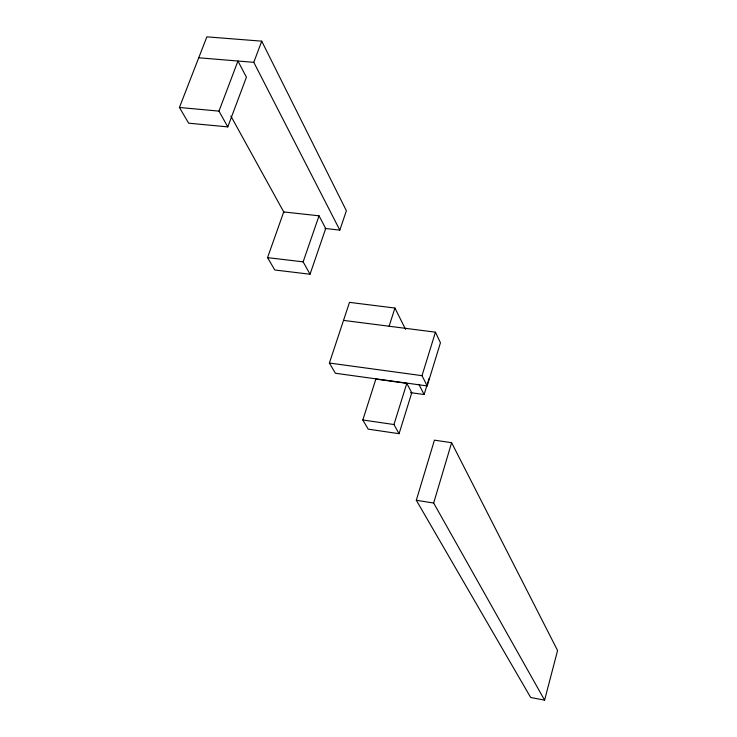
<?xml version="1.0" encoding="UTF-8"?>
<svg xmlns="http://www.w3.org/2000/svg" width="737" height="737" viewBox="0 0 737 737"><rect width="100%" height="100%" fill="white"/><g stroke="black" fill="none" stroke-linecap="round" stroke-linejoin="round"><path stroke-width="1.11" d="M544.597 700.15L557.577 650.513L451.615 442.697L434.443 440.155L416.304 500.276L530.677 697.497L544.597 700.15L433.66 503.03L451.615 442.697M405.59 329.402L394.931 308.038L349.495 302.373L329.393 363.037L335.39 373.254L427.193 385.93L440.45 342.769L435.447 332.175L343.525 320.392M410.527 392.637L424.125 394.535L429.118 378.284M399.076 433.697L411.762 392.803L406.806 383.351L375.879 379.085L362.816 419.989L368.187 429.146L399.076 433.697L393.954 424.53L406.806 383.351M427.193 385.93L422.006 375.667L435.447 332.175M389.108 326.233L394.931 308.038M324.98 228.452L339.821 230.11L346.381 210.773L261.727 41.161L206.876 36.85L179.423 107.473L188.635 123.18L227.788 126.893L246.425 77.201L237.95 61.024L218.981 111.121L227.788 126.893M310.037 274.228L325.708 228.534L319.038 215.812L283.727 211.934L267.549 257.637L274.79 269.982L310.037 274.228L303.137 261.856L319.038 215.812M339.821 230.11L253.795 62.332L261.727 41.161M198.741 57.781L253.795 62.332M179.423 107.473L218.981 111.121M267.549 257.637L303.137 261.856M329.393 363.037L422.006 375.667M362.816 419.989L393.954 424.53M416.304 500.276L433.66 503.03M230.884 116.078L284.077 212.56M418.892 384.336L424.125 394.535"/></g></svg>
